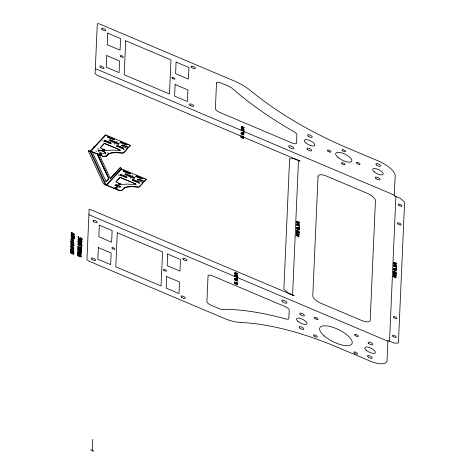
<?xml version="1.0" encoding="UTF-8"?>
<svg xmlns="http://www.w3.org/2000/svg" width="475" height="475" viewBox="0 0 475 475"><rect width="100%" height="100%" fill="white"/><g stroke="black" fill="none" stroke-linecap="round" stroke-linejoin="round"><path stroke-width="0.71" d="M121.642 145.861L122.271 145.178L122.764 145.255L128.6 147.541L130.577 145.398L105.408 134.829L90.517 150.931L90.499 151.46M96.645 151.276L95.766 150.997M98.669 149.079L97.743 148.817M103.467 141.158L102.588 140.885M107.979 136.266L107.053 136.004M108.342 153.081L107.415 152.813M115.045 144.139L114.113 143.877M119.195 175.18L118.263 174.919M118.952 185.404L118.02 185.143M128.719 144.839L127.84 144.566M130.768 178.161L129.841 177.899M132.875 175.881L131.991 175.607M139.935 183.754L139.003 183.493M144.447 178.861L143.569 178.588M92.233 451.25L92.281 450.128M92.298 449.754L92.75 439.428M241.11 130.233C245.551 131.563 237.654 127.603 242.761 129.972L244.007 130.607L244.049 131.474M292.582 294.874L298.478 160.592M389.542 341.198L395.889 196.513M120.264 150.153L105.349 143.705A1.419 0.528 26.4 0 0 104.108 143.515L100.213 147.761L105.563 150.231A1.585 0.588 26.4 0 0 106.703 150.468L112.807 150.07L119.403 150.676A1.027 0.38 26.4 0 0 119.837 150.628L120.264 150.153A0.968 0.356 26.4 0 0 119.516 149.702L105.426 143.877A1.419 0.528 26.4 0 0 104.185 143.688L100.29 147.903M135.993 184.169L121.072 177.727A1.419 0.528 26.4 0 0 119.831 177.531L115.959 181.848L121.291 184.252A1.585 0.588 26.4 0 0 122.425 184.49L127.371 184.068L135.132 184.698A1.027 0.38 26.4 0 0 135.565 184.65L135.993 184.169A0.968 0.356 26.4 0 0 135.238 183.724L121.155 177.899A1.419 0.528 26.4 0 0 119.914 177.709L116.019 181.925M99.032 153.532C100.605 152.897 102.79 155.355 99.839 154.054C97.5 152.891 101.234 153.152 101.573 154.298M102.469 149.803C104.043 149.168 106.228 151.626 103.277 150.326C100.938 149.168 104.672 149.423 105.011 150.569M114.76 187.554C115.811 186.847 118.72 189.192 115.876 188.201C113.092 187.108 116.69 186.954 117.301 188.32M118.198 183.825C119.771 183.19 121.956 185.648 119.005 184.348C116.666 183.19 120.401 183.445 120.739 184.591M110.265 178.262L120.24 167.449L121.63 168.946L146.223 179.241L144.246 181.385L137.916 179.027L137.227 179.77L137.554 180.037L143.218 182.507L139.436 186.604A6.027 2.227 26.4 0 1 137.043 186.889L131.967 186.497L127.015 186.865L124.349 187.827L121.701 190.392L119.255 190.279A7.167 2.648 26.4 0 1 117.491 189.745L106.234 184.989L90.719 151.418L90.309 151.252L90.517 150.931M121.291 168.714L106.234 184.989A1.021 0.38 26.4 0 1 105.343 184.852L103.413 183.706L88.297 151.002L90.309 151.252M88.297 151.002L89.211 150.902M93.967 147.191L93.896 146.751L94.377 146.745M89.912 151.192L105.343 184.852M105.943 134.942L90.903 151.246L101.84 155.895A7.167 2.648 26.4 0 0 103.603 156.435L106.05 156.542L108.704 153.977L111.37 153.015L116.322 152.647L121.398 153.045A6.027 2.227 26.4 0 0 123.791 152.754L127.567 148.657L121.499 145.748L122.188 145.006L122.687 145.083L128.523 147.363L130.5 145.225M104.844 140.44L104.197 141.14L110.562 143.771L111.209 143.07L104.844 140.44L111.114 143.171M108.282 136.711L107.635 137.412L114 140.042L114.647 139.341L108.282 136.711L114.552 139.448M104.369 141.212L104.922 140.612M107.807 137.483L108.359 136.883M109.891 139.882L109.155 140.683L118.394 144.507L119.136 143.705L109.891 139.882L119.041 143.806M109.327 140.754L109.974 140.054M90.351 151.127L101.763 155.723A7.167 2.648 26.4 0 0 103.526 156.257L105.972 156.37L108.621 153.805L111.287 152.843L115.116 152.475L121.315 152.873A6.027 2.227 26.4 0 0 123.708 152.582L127.49 148.485M117.165 145.534L116.518 146.229L122.883 148.865L123.53 148.164L117.165 145.534L123.435 148.265M120.603 141.805L119.955 142.506L126.32 145.136L126.968 144.436L120.603 141.805L126.873 144.542M116.69 146.306L117.242 145.706M120.127 142.577L120.68 141.977M92.88 152.202A7.41 2.737 26.4 0 0 92.975 153.324L106.044 181.438L108.264 179.128A7.155 2.648 26.4 0 0 108.294 177.798L97.31 154.031M106.044 181.438L106.643 181.498L108.674 179.301A7.155 2.648 26.4 0 0 108.704 177.965L97.719 154.203M120.65 167.616L110.426 178.707L99.423 154.909M121.671 168.963L106.626 185.268L117.568 189.917A7.167 2.648 26.4 0 0 119.332 190.457L121.778 190.564L124.426 187.999L127.092 187.037L132.044 186.669L137.121 187.067A6.027 2.227 26.4 0 0 139.513 186.776L143.218 182.507M120.567 174.462L119.926 175.156L126.291 177.792L126.932 177.092L120.567 174.462L126.843 177.193M124.005 170.733L123.363 171.433L129.728 174.064L130.37 173.363L124.005 170.733L130.281 173.47M120.098 175.233L120.65 174.634M123.536 171.505L124.088 170.905M125.62 173.903L124.883 174.705L134.122 178.529L134.858 177.727L125.62 173.903L134.769 177.828M125.056 174.776L125.703 174.076M132.887 179.556L132.246 180.251L138.611 182.887L139.258 182.186L132.887 179.556L139.163 182.287M136.325 175.827L135.684 176.528L142.049 179.158L142.696 178.458L136.325 175.827L142.601 178.564M132.418 180.328L132.97 179.728M135.856 176.599L136.408 175.999M137.364 179.882L137.993 179.2L138.492 179.277L144.329 181.563L146.223 179.241M117.135 141.871L116.215 141.597M106.305 155.283L105.391 155.01M124.195 149.744L123.28 149.471M123.69 170.299L122.776 170.026M117.473 187.002L116.612 186.717M298.686 227.472C299.571 228.582 298.656 226.771 298.52 227.679L299.476 227.911L298.929 227.43M395.734 268.535C396.625 269.646 395.711 267.841 395.568 268.749L396.53 268.981L395.984 268.5M120.454 186.853L120.098 187.251L118.72 187.12A4.732 1.752 26.4 0 1 117.367 186.693L114.932 184.977L116.696 184.852A4.732 1.752 26.4 0 1 118.049 185.28L120.371 186.681M93.807 146.846L94.288 146.84M77.977 241.757L82.021 242.529L78.048 240.118L79.242 241.104L79.206 241.834L77.989 241.514L77.965 242.078L79.592 243.295L79.693 243.853L77.906 243.331L81.908 245.023L81.48 243.491L79.77 243.194L77.977 241.787M90.98 151.418L90.719 151.377A1.021 0.38 26.4 0 1 89.823 151.282L89.128 150.997M108.294 177.798L108.704 177.965M108.264 179.128L108.674 179.301M106.234 181.325L106.643 181.498M95.327 68.62L394.309 195.13M88.92 214.712L387.903 341.222M90.559 449.777L93.973 451.226M108.068 177.317L97.09 153.942M120.288 186.669L118.133 185.452A4.732 1.752 26.4 0 0 116.779 185.03L115.015 185.238M106.014 185.03L106.062 185.072A1.128 0.416 26.4 0 0 106.709 185.44M98.058 150.759A2.06 0.76 26.4 0 1 98.141 150.516L100.468 150.474A6.84 2.529 26.4 0 1 102.066 150.937C104.298 151.05 108.062 154.725 103.574 153.627A6.84 2.529 26.4 0 1 101.977 153.164C99.732 153.104 95.718 149.203 100.391 150.302A6.84 2.529 26.4 0 1 101.988 150.765L104.512 151.923L105.955 153.217M70.419 252.706L73.767 254.404L73.785 253.959L71.505 252.724L73.809 253.43L73.827 252.985L70.466 251.566L73.103 252.961L70.442 252.13L73.061 253.828L70.419 252.706M70.496 250.99L72.918 252.302L70.496 250.99M70.52 250.42L73.868 252.124L70.52 250.42M70.573 249.149L70.923 249.565L70.603 249.589A0.992 0.368 26.4 0 0 70.674 250.052A1.211 0.445 26.4 0 0 71.22 250.45L73.037 250.794A0.956 0.356 26.4 0 0 72.859 250.473L73.922 250.853L70.573 249.149M70.817 243.681L74.159 245.385L70.817 243.681M70.894 241.929L70.846 242.915L73.275 243.224L73.708 243.604L73.227 243.889L73.69 244.031L74.183 243.598A1.015 0.374 26.4 0 0 73.851 243.253L71.464 242.743L71.487 242.179L70.894 241.929M70.912 241.413L73.346 242.47C73.376 241.989 73.471 240.308 70.971 240.13L72.948 241.407L70.929 241.051L72.918 242.042L70.912 241.413M70.995 239.59L73.429 240.641C73.453 240.166 73.554 238.48 71.048 238.302L73.025 239.578L71.013 239.228L73.002 240.219L70.995 239.59M71.113 236.823L74.444 238.973L74.492 237.809L73.928 237.565L73.904 237.999L71.113 236.823M71.155 235.915L74.504 237.619L73.441 236.811A0.997 0.368 26.4 0 0 73.661 236.639L71.185 235.226L73.162 236.526L71.155 235.915M71.208 234.656L73.631 235.968L71.208 234.656M71.286 232.952L74.634 234.656L72.859 233.623L73.732 233.652L73.75 233.308L72.841 233.296L71.315 232.251L72.384 233.284L71.286 232.952M71.772 245.771L71.743 246.477L71.096 245.569A1.045 0.386 26.4 0 0 70.781 245.605L70.882 246.222L72.438 247.03A1.217 0.451 26.4 0 0 73.002 247.089L73.126 246.644A1.104 0.41 26.4 0 0 72.663 246.222L71.772 245.771M71.826 244.625L71.79 245.332L71.143 244.429A1.045 0.386 26.4 0 0 70.828 244.459L70.935 245.082L72.491 245.89A1.217 0.451 26.4 0 0 73.055 245.943L73.18 245.498A1.104 0.41 26.4 0 0 72.717 245.076L71.826 244.625M72.153 246.216L72.135 246.638L72.675 246.739L72.153 246.216M72.206 245.076L72.188 245.498L72.722 245.593L72.206 245.076M72.592 247.73L73.975 248.027L70.656 246.513L72.592 247.73M73.257 252.16L73.839 252.694L73.257 252.16M73.975 235.826L74.557 236.36L73.975 235.826M77.449 253.751L81.468 255.016L77.514 252.356L78.702 253.335L78.672 254.066L77.449 253.751M77.532 251.952L81.522 253.864L78.428 251.376L81.581 252.486L77.579 250.794L80.673 253.282L77.532 251.952M77.627 249.725L81.148 251.447L81.118 252.029L81.593 252.225L81.653 250.836L81.183 250.64L81.154 251.216L77.627 249.725M77.674 248.674L81.664 250.598L81.237 249.06L79.521 248.769L77.734 247.362L79.45 249.422L77.674 248.674M77.775 246.418L81.736 249.013L79.889 247.416L81.807 247.41L77.775 246.418M77.853 244.583L81.843 246.507L81.896 245.326L81.421 245.13L81.379 246.08L80.144 245.551L80.18 244.732L79.705 244.53L79.669 245.355L77.853 244.583M78.066 239.721L82.056 241.632L82.074 241.288L78.672 239.341L82.116 240.273L82.133 239.964L78.132 238.272L81.468 239.911L78.096 239.002L81.474 241.158L78.066 239.721M78.203 236.586L78.149 237.892L82.145 239.584L82.205 238.319L81.73 238.118L81.688 239.151L80.459 238.634L80.501 237.666L80.032 237.47L79.99 238.438L78.63 237.862L78.678 236.787L78.203 236.586M78.992 255.033L79.438 255.746L79.473 255.01L77.989 254.38L77.336 254.838L78.28 256.043L81.201 256.969L81.344 256.203L80.317 255.39L80.893 256.642L79.39 256.375L77.811 255.057L78.25 254.719L78.992 255.033M79.129 253.591L79.105 254.184L81.053 254.719L79.129 253.591M79.669 241.353L79.64 241.947L81.593 242.482L79.669 241.353M79.931 249.12L79.907 249.618L81.231 250.177L81.088 249.262L79.931 249.12M80.174 243.544L80.156 244.043L81.474 244.607L81.332 243.687L80.174 243.544M89.134 209.742L86.949 259.552L88.629 261.024L223.594 318.137A28.144 10.408 26.4 0 0 240.671 322.501A159.493 58.971 26.4 0 1 337.422 347.249L369.639 360.881A18.762 6.935 26.4 0 0 387.048 360.626L387.933 340.516L394.054 343.11L398.412 343.045L404.593 202.101L400.407 198.425L394.28 195.837L395.164 175.72A18.762 6.935 26.4 0 0 378.403 161.013L346.192 147.381A159.493 58.971 26.4 0 1 250.836 90.838A28.144 10.408 26.4 0 0 234.003 80.863L99.038 23.75L97.298 23.774L95.107 73.589L96.787 75.056L300.093 161.084L293.96 158.68L289.608 158.745L283.878 289.287L288.07 292.962L294.185 295.741L90.879 209.718L89.134 209.742M98.349 247.612L97.844 259.207L110.657 264.628L111.162 253.033L98.349 247.612M99.334 225.168L98.83 236.764L111.643 242.191L112.147 230.595L99.334 225.168M106.774 55.599L106.263 67.195L119.082 72.616L119.587 61.02L106.774 55.599M107.76 33.155L107.249 44.751L120.062 50.172L120.573 38.576L107.76 33.155M117.278 232.762L115.781 266.802L161.055 285.956L162.551 251.916L117.278 232.762M125.697 40.749L124.207 74.783L169.48 93.943L170.97 59.903L125.697 40.749M166.689 276.527L166.179 288.123L178.992 293.55L179.502 281.954L166.689 276.527M167.675 254.089L167.164 265.685L179.977 271.106L180.488 259.51L167.675 254.089M175.115 84.514L174.604 96.11L187.417 101.531L187.928 89.935L175.115 84.514M176.1 62.071L175.59 73.667L188.403 79.087L188.913 67.498L176.1 62.071M208.05 275.892L206.922 301.554A4.691 1.734 26.4 0 0 211.108 305.229L219.26 308.679A4.691 1.734 26.4 0 0 222.223 309.409A174.295 64.446 26.4 0 1 285.712 318.957A4.691 1.734 26.4 0 0 288.842 318.458L289.198 310.234A4.691 1.734 26.4 0 0 285.012 306.553L212.402 275.832A4.691 1.734 26.4 0 0 208.05 275.892M216.511 82.982L215.383 108.644A4.691 1.734 26.4 0 0 219.575 112.32L292.184 143.046A4.691 1.734 26.4 0 0 296.537 142.981L296.899 134.757A4.691 1.734 26.4 0 0 293.93 131.676A174.295 64.446 26.4 0 1 231.931 88.124A4.691 1.734 26.4 0 0 229.009 86.367L220.863 82.917A4.691 1.734 26.4 0 0 216.511 82.982M234.448 282.073L237.381 283.486L237.251 282.577L236.574 282.144L235.933 281.978L235.642 282.577L234.448 282.073M234.703 276.153L237.637 277.566L237.595 276.699L236.348 276.064C231.218 273.612 239.246 277.875 234.703 276.153M234.798 273.998L237.096 275.126L236.645 275.262L237.749 275.346L234.798 273.998M234.828 273.321L235.232 273.677L234.828 273.321M240.855 135.981L243.788 137.394L243.657 136.485L242.98 136.052L242.339 135.886L242.048 136.485L240.855 135.981M241.211 127.906L243.503 129.034L243.052 129.17L244.156 129.253L241.211 127.906M241.241 127.229L241.644 127.585L241.241 127.229M236.004 282.393L237.037 283.171L236.865 282.488L236.004 282.393M242.41 136.301L243.449 137.079L243.277 136.396L242.41 136.301M236.366 276.48L237.322 277.257L237.215 276.587L236.366 276.48M242.773 130.387L243.728 131.165L243.622 130.494L242.773 130.387M237.328 284.614L234.888 283.706L234.353 283.011L234.965 282.797L237.363 283.771L234.703 283.171L237.328 284.614M243.74 138.522L241.3 137.613L240.766 136.919L241.371 136.705L243.776 137.679L241.116 137.079L243.74 138.522M296.115 235.089L296.097 235.558L299.036 236.799L299.024 236.111L298.324 235.469L296.602 234.81L296.115 235.089M296.228 232.459L299.149 234.217L296.637 232.726L299.191 233.284L296.673 231.931C305.455 234.715 290.368 229.051 298.828 233.243L296.228 232.459M296.293 230.998L299.226 232.406L296.958 230.577C304.582 233.789 291.092 227.305 298.603 231.978L296.293 230.998M296.56 224.972L299.493 226.385L299.446 225.518L298.205 224.883C293.069 222.431 301.097 226.694 296.56 224.972M296.655 222.817L298.947 223.945L298.496 224.081L299.6 224.164L296.655 222.817M296.685 222.14L297.089 222.496L296.685 222.14M296.459 235.256L298.692 236.485L298.33 235.665L296.459 235.256M298.217 225.298L299.173 226.076L299.066 225.405L298.217 225.298M318.048 176.302L312.793 295.996A9.381 3.467 26.4 0 0 321.171 303.353L361.493 320.411A9.381 3.467 26.4 0 0 370.197 320.287L375.452 200.592A9.381 3.467 26.4 0 0 367.074 193.236L326.753 176.178A9.381 3.467 26.4 0 0 318.048 176.302M393.169 276.159L393.146 276.622L396.085 277.869L396.073 277.174L395.378 276.533L393.65 275.874L393.169 276.159M393.282 273.529L396.197 275.286L393.692 273.79L396.239 274.354L393.722 273C402.509 275.779 387.416 270.121 395.883 274.307L393.282 273.529M393.348 272.068L396.281 273.475L394.007 271.647C401.63 274.853 388.146 268.369 395.657 273.042L393.348 272.068M393.609 266.036L396.542 267.455L396.5 266.588L395.253 265.952C390.123 263.5 398.151 267.763 393.609 266.036M393.704 263.88L395.996 265.014L395.55 265.145L396.655 265.234L393.704 263.88M393.733 263.209L394.137 263.56L393.733 263.209M393.514 276.325L395.746 277.548L395.384 276.729L393.514 276.325M395.271 266.368L396.227 267.146L396.12 266.469L395.271 266.368M73.061 248.235L73.358 249.149L71.642 247.594A1.093 0.404 26.4 0 0 70.87 247.428L70.728 248.158L71.778 248.573C70.252 247.701 72.331 247.641 72.331 248.852A1.021 0.38 26.4 0 0 72.722 249.179L73.773 249.518L73.91 248.829A1.039 0.386 26.4 0 0 73.281 248.342L73.061 248.235M71.208 233.807L71.689 234.549L73.192 235.184A1.134 0.416 26.4 0 0 73.637 235.143C73.417 234.341 72.022 234.276 71.208 233.807M243.503 127.122L243.823 127.769L242.773 127.49L243.176 127.342L242.238 126.564L241.217 126.54L242.624 127.591L244.221 127.793L243.503 127.122M237.096 273.214L237.411 273.861L236.36 273.582L236.77 273.434L235.832 272.656L234.81 272.632L236.217 273.683L237.815 273.885L237.096 273.214M298.947 222.033L299.268 222.68L298.217 222.401L298.621 222.252L297.683 221.475L296.661 221.451L298.068 222.502L299.666 222.704L298.947 222.033M396.002 263.097L396.316 263.75L395.265 263.471L395.675 263.322L394.737 262.538L393.716 262.515L395.123 263.566L396.714 263.773L396.002 263.097M241.662 134.14L240.908 133.612L242.511 133.819L243.912 134.858L242.208 134.437C242.879 133.713 240.546 133.291 241.662 134.14M235.25 280.232L234.502 279.704L236.099 279.912L237.5 280.951L235.796 280.529C236.473 279.805 234.139 279.383 235.25 280.232M297.107 229.051L296.353 228.523L297.95 228.73L299.357 229.769L297.653 229.348C298.324 228.629 295.99 228.202 297.107 229.051M394.155 270.121L393.407 269.586L395.004 269.794L396.405 270.839L394.701 270.418C395.378 269.693 393.039 269.272 394.155 270.121M72.55 250.515L71.06 249.791L72.55 250.515M296.323 233.439L296.851 234.531L298.733 235.226L299.167 234.959L298.454 234.11L296.323 233.439M393.371 274.502L393.9 275.595L395.788 276.296L396.221 276.022L395.509 275.173L393.371 274.502M243.954 133.843L242.434 133.629L240.956 132.572L242.47 132.792L243.954 133.843M237.547 279.935L236.027 279.722L234.543 278.671L236.063 278.884L237.547 279.935M299.398 228.754L297.878 228.54L296.4 227.489L297.914 227.703L299.398 228.754M396.453 269.824L394.933 269.61L393.448 268.553L394.968 268.767L396.453 269.824M298.834 234.816L297.582 234.739L296.459 233.813L297.665 233.872L298.834 234.816M395.883 275.88L394.636 275.803L393.514 274.882L394.713 274.942L395.883 275.88M243.817 132.905L243.135 132.62L243.817 132.905M244.031 133L242.921 132.531L244.031 133M237.405 278.997L236.728 278.712L237.405 278.997M237.625 279.092L236.508 278.623L237.625 279.092M242.856 127.241L241.514 126.665L242.856 127.241M298.3 222.152L296.958 221.576L298.3 222.152M236.449 273.333L235.107 272.757L236.449 273.333M395.354 263.221L394.012 262.645L395.354 263.221M242.458 134.045L242.897 134.68L243.616 134.716L242.458 134.045M297.902 228.956L298.342 229.591L299.054 229.627L297.902 228.956M236.051 280.137L236.485 280.772L237.203 280.808L236.051 280.137M394.957 270.026L395.39 270.655L396.108 270.691L394.957 270.026M243.657 133.718L241.252 132.703L243.657 133.718M299.102 228.629L296.697 227.614L299.102 228.629M237.245 279.811L234.84 278.795L237.245 279.811M396.15 269.699L393.745 268.678L396.15 269.699M324.176 335.896A17.919 6.626 26.4 0 0 351.613 344.244A17.919 6.626 26.4 0 0 332.019 327.037A17.919 6.626 26.4 0 0 324.176 335.896M93.605 221.516A2.345 0.867 26.4 0 0 97.197 222.609A2.345 0.867 26.4 0 0 94.632 220.358A2.345 0.867 26.4 0 0 93.605 221.516M91.948 259.297A2.345 0.867 26.4 0 0 95.54 260.389A2.345 0.867 26.4 0 0 92.975 258.133A2.345 0.867 26.4 0 0 91.948 259.297M183.303 259.469A2.345 0.867 26.4 0 0 186.895 260.561A2.345 0.867 26.4 0 0 184.33 258.311A2.345 0.867 26.4 0 0 183.303 259.469M181.646 297.249A2.345 0.867 26.4 0 0 185.238 298.342A2.345 0.867 26.4 0 0 182.673 296.085A2.345 0.867 26.4 0 0 181.646 297.249M100.373 67.278A2.345 0.867 26.4 0 0 103.966 68.37A2.345 0.867 26.4 0 0 101.401 66.12A2.345 0.867 26.4 0 0 100.373 67.278M102.03 29.503A2.345 0.867 26.4 0 0 105.622 30.596A2.345 0.867 26.4 0 0 103.057 28.34A2.345 0.867 26.4 0 0 102.03 29.503M190.071 105.23A2.345 0.867 26.4 0 0 193.658 106.323A2.345 0.867 26.4 0 0 191.092 104.073A2.345 0.867 26.4 0 0 190.071 105.23M191.728 67.456A2.345 0.867 26.4 0 0 195.32 68.548A2.345 0.867 26.4 0 0 192.755 66.292A2.345 0.867 26.4 0 0 191.728 67.456M337.921 157.338A8.912 3.295 26.4 0 0 351.565 161.488A8.912 3.295 26.4 0 0 341.816 152.932A8.912 3.295 26.4 0 0 337.921 157.338M366.385 350.324A5.819 2.149 26.4 0 0 375.232 352.901A5.819 2.149 26.4 0 0 368.701 347.32A5.819 2.149 26.4 0 0 366.385 350.324M298.051 321.403A5.819 2.149 26.4 0 0 306.892 323.986A5.819 2.149 26.4 0 0 300.36 318.404A5.819 2.149 26.4 0 0 298.051 321.403M305.876 142.933A5.819 2.149 26.4 0 0 314.723 145.51A5.819 2.149 26.4 0 0 308.192 139.935A5.819 2.149 26.4 0 0 305.876 142.933M374.217 171.849A5.819 2.149 26.4 0 0 383.064 174.432A5.819 2.149 26.4 0 0 376.527 168.851A5.819 2.149 26.4 0 0 374.217 171.849M368.19 357.004A2.583 0.956 26.4 0 0 372.097 358.108A2.583 0.956 26.4 0 0 369.146 355.633A2.583 0.956 26.4 0 0 368.19 357.004M368.754 343.514A2.583 0.956 26.4 0 0 372.673 344.654A2.583 0.956 26.4 0 0 369.776 342.184A2.583 0.956 26.4 0 0 368.754 343.514M376.58 165.039A2.583 0.956 26.4 0 0 380.505 166.185A2.583 0.956 26.4 0 0 377.607 163.709A2.583 0.956 26.4 0 0 376.58 165.039M375.992 178.505A2.583 0.956 26.4 0 0 379.917 179.651A2.583 0.956 26.4 0 0 377.019 177.175A2.583 0.956 26.4 0 0 375.992 178.505M299.82 328.059A2.583 0.956 26.4 0 0 303.745 329.205A2.583 0.956 26.4 0 0 300.847 326.729A2.583 0.956 26.4 0 0 299.82 328.059M300.414 314.593A2.583 0.956 26.4 0 0 304.338 315.738A2.583 0.956 26.4 0 0 301.441 313.262A2.583 0.956 26.4 0 0 300.414 314.593M308.257 136.135A2.583 0.956 26.4 0 0 312.17 137.257A2.583 0.956 26.4 0 0 309.249 134.787A2.583 0.956 26.4 0 0 308.257 136.135M307.652 149.589A2.583 0.956 26.4 0 0 311.576 150.729A2.583 0.956 26.4 0 0 308.679 148.259A2.583 0.956 26.4 0 0 307.652 149.589M112.326 248.514A1.686 0.623 26.4 0 0 114.867 249.215A1.686 0.623 26.4 0 0 112.913 247.6A1.686 0.623 26.4 0 0 112.326 248.514M163.881 270.317A1.686 0.623 26.4 0 0 166.452 271.065A1.686 0.623 26.4 0 0 164.552 269.444A1.686 0.623 26.4 0 0 163.881 270.317M172.312 78.304A1.686 0.623 26.4 0 0 174.877 79.052A1.686 0.623 26.4 0 0 172.977 77.431A1.686 0.623 26.4 0 0 172.312 78.304M120.709 56.472A1.686 0.623 26.4 0 0 123.28 57.22A1.686 0.623 26.4 0 0 121.38 55.599A1.686 0.623 26.4 0 0 120.709 56.472M282.595 301.767A2.814 1.039 26.4 0 0 286.87 303.014A2.814 1.039 26.4 0 0 283.712 300.313A2.814 1.039 26.4 0 0 282.595 301.767M289.37 147.286A2.814 1.039 26.4 0 0 293.651 148.538A2.814 1.039 26.4 0 0 290.492 145.837A2.814 1.039 26.4 0 0 289.37 147.286M354.35 353.097A2.066 0.766 26.4 0 0 357.485 354.012A2.066 0.766 26.4 0 0 355.169 352.028A2.066 0.766 26.4 0 0 354.35 353.097M314.919 318.482A2.066 0.766 26.4 0 0 318.036 319.354A2.066 0.766 26.4 0 0 315.661 317.377A2.066 0.766 26.4 0 0 314.919 318.482M314.112 336.068A2.066 0.766 26.4 0 0 317.253 336.989A2.066 0.766 26.4 0 0 314.931 335.006A2.066 0.766 26.4 0 0 314.112 336.068M355.122 335.475A2.066 0.766 26.4 0 0 358.257 336.395A2.066 0.766 26.4 0 0 355.941 334.412A2.066 0.766 26.4 0 0 355.122 335.475M393.033 336.383A2.066 0.766 26.4 0 0 396.174 337.298A2.066 0.766 26.4 0 0 393.852 335.314A2.066 0.766 26.4 0 0 393.033 336.383M393.906 317.722A2.066 0.766 26.4 0 0 397.011 318.571A2.066 0.766 26.4 0 0 394.606 316.593A2.066 0.766 26.4 0 0 393.906 317.722M398.786 205.253A2.066 0.766 26.4 0 0 401.927 206.168A2.066 0.766 26.4 0 0 399.606 204.185A2.066 0.766 26.4 0 0 398.786 205.253M397.967 223.957A2.066 0.766 26.4 0 0 401.108 224.871A2.066 0.766 26.4 0 0 398.786 222.888A2.066 0.766 26.4 0 0 397.967 223.957M341.994 163.798A1.971 0.73 26.4 0 0 344.987 164.671A1.971 0.73 26.4 0 0 342.778 162.777A1.971 0.73 26.4 0 0 341.994 163.798M342.564 150.706A1.971 0.73 26.4 0 0 345.562 151.578A1.971 0.73 26.4 0 0 343.348 149.684A1.971 0.73 26.4 0 0 342.564 150.706M357.028 163.442A1.971 0.73 26.4 0 0 360.026 164.314A1.971 0.73 26.4 0 0 357.812 162.426A1.971 0.73 26.4 0 0 357.028 163.442M327.999 151.163A1.971 0.73 26.4 0 0 330.986 152.024A1.971 0.73 26.4 0 0 328.753 150.13A1.971 0.73 26.4 0 0 327.999 151.163"/></g></svg>
